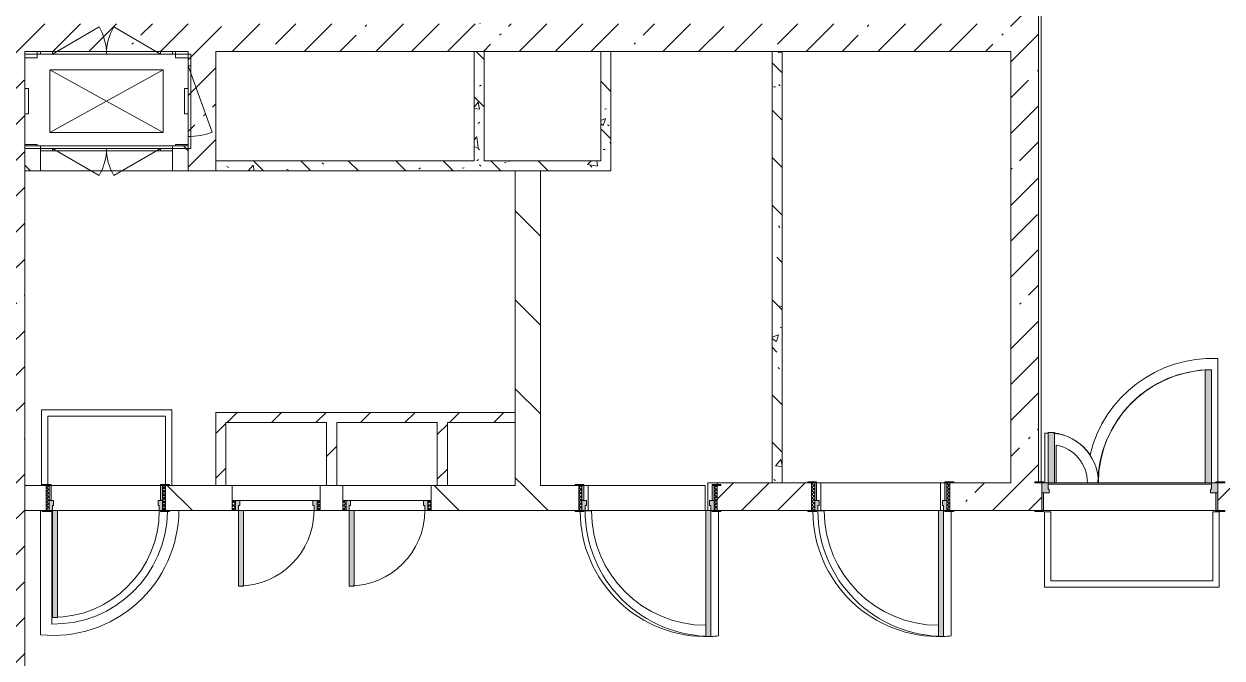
# Model space of a CAD drawing. Header units: millimetres. Extents: x 35363 to 232034, y -8553 to 29000.
# Drawn here: x 189988 to 199512, y 12227 to 17269 of the extents above; entities that cross this region are included whole.
import ezdxf

# ---------------------------------------------------------------- set-up
doc = ezdxf.new("R2010")
doc.units = ezdxf.units.MM
for name, color, linetype, lineweight, true_color in [('A-DOOR-3', 7, 'Continuous', 5, 0xaaaaaa), ('A-DOOR-4', 7, 'Continuous', 5, 0xe2e2e2), ('A-DOOR-FRAM-4', 7, 'Continuous', 5, 0xe2e2e2), ('A-DOOR-FRAM-5', 7, 'Continuous', 5, 0xaaaaaa), ('A-FLOR-1', 7, 'Continuous', 5, 0xaaaaaa), ('I-WALL-5', 7, 'Continuous', 5, 0x787878)]:
    doc.layers.add(name, color=color, linetype=linetype, lineweight=lineweight, true_color=true_color)
for name, color, linetype, lineweight in [('A-GENM', 7, 'Continuous', 5), ('A-WALL', 7, 'Continuous', 9), ('I-WALL-3', 7, 'Continuous', 5), ('M-EQPM', 7, 'Continuous', 5)]:
    doc.layers.add(name, color=color, linetype=linetype, lineweight=lineweight)
pattern_1 = [(45, (105024.03, 0), (-285.1231, 285.1231), []), (45, (105309.15, 0), (-285.1231, 285.1231), [504.031, -100.806, 16.764, -84.042])]
pattern_2 = [(135, (105024.03, 0), (-353.5534, -353.5534), [])]
pattern_3 = [(135, (105024, 0), (-377.1708, -377.1708), [533.4, -88.9, 17.78, -88.9]), (135, (105024, 376.94), (-377.1708, -377.1708), []), (50, (105024.03, 0), (637.6445, -55.7866), [66.675, -733.425]), (355, (105024, 0), (-123.3494, 668.699), [53.34, -586.74]), (100.451, (105077.16, -4.65), (514.299, 612.908), [56.665, -623.315]), (46.184, (105024, 177.8), (948.7764, -147.15), [100.012, -1100.137]), (96.636, (105103.1, 165.5), (830.909, 865.997), [84.998, -934.973]), (351.184, (105024, 177.8), (830.918, 865.988), [80.01, -880.11]), (21, (105112.93, 133.35), (530.6506, -357.9283), [66.675, -733.425]), (326, (105112.9, 133.35), (216.308, 644.6585), [53.34, -586.74]), (71.451, (105157.15, 103.5), (746.9596, 286.7243), [56.665, -623.315]), (37.5, (105024.03, 0), (10.81053, 295.9426), [16.764, -562.864, 16.764, -578.866, -588.962]), (37.5, (105024.03, 0), (10.81053, 295.9426), [-1175.258, 16.764, -572.198]), (7.5, (105024.03, 0), (233.8692, 350.6318), [16.764, -322.834, 16.764, -549.529, -224.472]), (7.5, (105024.03, 0), (233.8692, 350.6318), [-905.891, 16.764, -207.708]), (327.5, (104825.78, 0), (474.5678, -20.0513), [16.764, -205.486, 16.764, -676.656, -920.115]), (327.5, (104825.78, 0), (474.5678, -20.0513), [-915.67, 16.764, -903.351]), (317.5, (104736.9, 0), (518.4522, 88.9934), [16.764, -272.161, 16.764, -443.738, -653.415]), (317.5, (104736.9, 0), (518.4522, 88.9934), [-749.427, 16.764, -636.651])]
pattern_4 = [(45, (105024.03, 0), (-176.7767, 176.7767), [])]

# ---------------------------------------------------------------- blocks, each defined once
blk = doc.blocks.new('110_Дверь_СКБ_1Ст_Внутренняя1 - Д-8 950x2100h_охрана-V74-2_6_2_птичка')
at = {"layer": 'A-DOOR-3'}
h = blk.add_hatch(dxfattribs=at)
h.set_pattern_fill('FP_96', color=256, style=0, pattern_type=2)
h.set_pattern_definition([(135, (1826.41, 164.685), (-14.14214, -14.14214), []), (225, (1826.41, 164.685), (14.14214, -14.14214), [])])
h.paths.add_polyline_path([(487.5, 100), (462.5, 100), (462.5, -100), (487.5, -100), (487.5, -77.7)])
at = {"layer": 'A-DOOR-4'}
h = blk.add_hatch(color=256, dxfattribs=at)
h.paths.add_polyline_path([(437.5, 100), (437.5, 60), (427.5, 60), (427.5, 20), (462.5, 20), (462.5, 100)])
h.paths.add_polyline_path([(-412.5, 100), (-437.5, 100), (-437.5, 20), (-402.5, 20), (-402.5, 60), (-412.5, 60)])
at = {"layer": 'A-DOOR-FRAM-4'}
for points in [[(397.5, 950), (397.5, 100), (437.5, 100), (437.5, 950), (408.6, 950)], [(-492.5, 108), (-492.5, 100), (-422.5, 100), (-422.5, 108)], [(517.5, 108), (447.5, 108), (447.5, 100), (517.5, 100)], [(-422.5, 20), (-437.5, 20), (-437.5, -100), (-422.5, -100), (-422.5, -77.7)], [(462.5, 20), (447.5, 20), (447.5, -100), (462.5, -100), (462.5, -77.7)], [(-492.5, -100), (-492.5, -108), (-422.5, -108), (-422.5, -100)], [(447.5, -100), (447.5, -108), (517.5, -108), (517.5, -100)]]:
    blk.add_hatch(color=256, dxfattribs=at).paths.add_polyline_path(points)
at = {"layer": 'A-DOOR-FRAM-5'}
h = blk.add_hatch(dxfattribs=at)
h.set_pattern_fill('FP_97', color=256, style=0, pattern_type=2)
h.set_pattern_definition([(45, (-296.384, 164.685), (-14.1421, 14.1421), []), (135, (-296.384, 164.685), (-14.1421, -14.1421), [])])
h.paths.add_polyline_path([(-437.5, 100), (-462.5, 100), (-462.5, -100), (-437.5, -100), (-437.5, -77.7)])
at = {"layer": 'A-DOOR-3'}
for p, q in [((437.5, 950), (397.5, 950)), ((397.5, 950), (397.5, 100)), ((437.5, 100), (437.5, 950)), ((397.5, 100), (437.5, 100))]:
    blk.add_line(p, q, dxfattribs=at)
blk.add_arc((437.5, 100), 850, 90, 180, dxfattribs=at)
at = {"layer": 'A-DOOR-FRAM-5'}
for p, q in [((-422.5, 108), (-492.5, 108)), ((-492.5, 108), (-492.5, 100)), ((-492.5, 100), (-422.5, 100)), ((-437.5, 100), (-462.5, 100)), ((-462.5, 100), (-462.5, -100)), ((-412.5, 100), (-437.5, 100)), ((-437.5, 100), (-437.5, 20)), ((-437.5, -100), (-437.5, 100)), ((-422.5, 100), (-437.5, 100)), ((-437.5, 100), (-437.5, 99)), ((-437.5, 99), (-422.5, 99)), ((-422.5, 100), (-422.5, 108)), ((-422.5, 99), (-422.5, 100)), ((-412.5, 60), (-412.5, 100)), ((437.5, 100), (437.5, 60)), ((462.5, 100), (437.5, 100)), ((517.5, 108), (447.5, 108)), ((447.5, 108), (447.5, 100)), ((462.5, 100), (447.5, 100)), ((447.5, 100), (447.5, 99)), ((447.5, 100), (517.5, 100)), ((447.5, 99), (462.5, 99)), ((462.5, 20), (462.5, 100)), ((487.5, 100), (462.5, 100)), ((462.5, 100), (462.5, -100)), ((462.5, 99), (462.5, 100)), ((487.5, -100), (487.5, 100)), ((517.5, 100), (517.5, 108)), ((-437.5, 20), (-402.5, 20)), ((-422.5, 20), (-437.5, 20)), ((-437.5, 20), (-437.5, -100)), ((-422.5, -100), (-422.5, 20)), ((-402.5, 60), (-412.5, 60)), ((-402.5, 20), (-402.5, 60)), ((437.5, 60), (427.5, 60)), ((427.5, 60), (427.5, 20)), ((427.5, 20), (462.5, 20)), ((462.5, 20), (447.5, 20)), ((447.5, 20), (447.5, -100)), ((462.5, -100), (462.5, 20)), ((-422.5, -100), (-492.5, -100)), ((-492.5, -100), (-492.5, -108)), ((-492.5, -108), (-422.5, -108)), ((-462.5, -100), (-437.5, -100)), ((-437.5, -100), (-422.5, -100)), ((-422.5, -108), (-422.5, -100)), ((447.5, -100), (462.5, -100)), ((517.5, -100), (447.5, -100)), ((447.5, -100), (447.5, -108)), ((447.5, -108), (517.5, -108)), ((462.5, -100), (487.5, -100)), ((517.5, -108), (517.5, -100))]:
    blk.add_line(p, q, dxfattribs=at)
blk = doc.blocks.new('DOR_Проход в стене_Прямоугольный - 1050x1150 EI30-23344994-2_6_2_птичка')
at = {"layer": 'A-DOOR-3'}
for p, q in [((525, 100), (-525, 100)), ((525, -100), (-525, -100))]:
    blk.add_line(p, q, dxfattribs=at)
blk = doc.blocks.new('110_Дверь_СКБ_2Ст - Д-1_л_Лестничная клетка EIS60 2-V117-2_6_2_птичка')
at = {"layer": 'A-DOOR-4'}
for points in [[(612.5, 110), (662.5, 110), (662.5, 1010), (612.5, 1010), (612.5, 655.2)], [(-587.5, 110), (-587.5, 510), (-637.5, 510), (-637.5, 110)], [(712.5, -110), (712.5, 30), (697.5, 30), (697.5, -110)]]:
    blk.add_hatch(color=256, dxfattribs=at).paths.add_polyline_path(points)
h = blk.add_hatch(color=256, dxfattribs=at)
h.paths.add_polyline_path([(-687.5, 30), (-627.5, 30), (-627.5, 60), (-637.5, 60), (-637.5, 110), (-687.5, 110), (-687.5, 67.7)])
h.paths.add_polyline_path([(712.5, 30), (712.5, 110), (662.5, 110), (662.5, 60), (652.5, 60), (652.5, 30)])
at = {"layer": 'A-DOOR-FRAM-4'}
for points in [[(-672.5, 110), (-672.5, 118), (-742.5, 118), (-742.5, 110)], [(767.5, 110), (767.5, 118), (697.5, 118), (697.5, 110)], [(-672.5, -110), (-672.5, 30), (-687.5, 30), (-687.5, -110)], [(-672.5, -118), (-672.5, -110), (-742.5, -110), (-742.5, -118)], [(767.5, -118), (767.5, -110), (697.5, -110), (697.5, -118)]]:
    blk.add_hatch(color=256, dxfattribs=at).paths.add_polyline_path(points)
at = {"layer": 'A-DOOR-3'}
for p, q in [((662.5, 1010), (612.5, 1010)), ((612.5, 1010), (612.5, 110)), ((662.5, 110), (662.5, 1010)), ((-637.5, 510), (-637.5, 110)), ((-587.5, 510), (-637.5, 510)), ((-587.5, 110), (-587.5, 510)), ((-637.5, 110), (-587.5, 110)), ((612.5, 110), (662.5, 110))]:
    blk.add_line(p, q, dxfattribs=at)
for centre, radius, start, end in [((662.5, 110), 900, 90, 180), ((-637.5, 110), 400, 360, 90)]:
    blk.add_arc(centre, radius, start, end, dxfattribs=at)
at = {"layer": 'A-DOOR-FRAM-5'}
for p, q in [((-672.5, 118), (-742.5, 118)), ((-742.5, 118), (-742.5, 110)), ((-742.5, 110), (-672.5, 110)), ((-637.5, 110), (-687.5, 110)), ((-687.5, 110), (-687.5, 30)), ((-672.5, 110), (-672.5, 118)), ((-637.5, 60), (-637.5, 110)), ((662.5, 110), (662.5, 60)), ((712.5, 110), (662.5, 110)), ((767.5, 118), (697.5, 118)), ((697.5, 118), (697.5, 110)), ((697.5, 110), (767.5, 110)), ((712.5, 30), (712.5, 110)), ((767.5, 110), (767.5, 118)), ((-687.5, 30), (-627.5, 30)), ((-672.5, 30), (-687.5, 30)), ((-687.5, 30), (-687.5, -110)), ((-672.5, -110), (-672.5, 30)), ((-627.5, 60), (-637.5, 60)), ((-627.5, 30), (-627.5, 60)), ((662.5, 60), (652.5, 60)), ((652.5, 60), (652.5, 30)), ((652.5, 30), (712.5, 30)), ((712.5, 30), (697.5, 30)), ((697.5, 30), (697.5, -110)), ((712.5, -110), (712.5, 30)), ((-672.5, -110), (-742.5, -110)), ((-742.5, -110), (-742.5, -118)), ((-742.5, -118), (-672.5, -118)), ((-687.5, -110), (-672.5, -110)), ((-672.5, -118), (-672.5, -110)), ((697.5, -110), (712.5, -110)), ((767.5, -110), (697.5, -110)), ((697.5, -110), (697.5, -118)), ((697.5, -118), (767.5, -118)), ((767.5, -118), (767.5, -110))]:
    blk.add_line(p, q, dxfattribs=at)
blk = doc.blocks.new('110_Дверь_СКБ_1Ст_Внутренняя1 - Д-3 _п_ 1100x2100h_много всего-32102842-2_6_2_птичка')
at = {"layer": 'A-DOOR-3'}
h = blk.add_hatch(dxfattribs=at)
h.set_pattern_fill('FP_36', color=256, style=0, pattern_type=2)
h.set_pattern_definition([(135, (1751.41, 174.685), (-14.14214, -14.14214), []), (225, (1751.41, 174.685), (14.14214, -14.14214), [])])
h.paths.add_polyline_path([(562.5, 110), (537.5, 110), (537.5, -110), (562.5, -110), (562.5, -67.7)])
at = {"layer": 'A-DOOR-4'}
h = blk.add_hatch(color=256, dxfattribs=at)
h.paths.add_polyline_path([(512.5, 110), (512.5, 70), (502.5, 70), (502.5, 30), (537.5, 30), (537.5, 110)])
h.paths.add_polyline_path([(-487.5, 110), (-512.5, 110), (-512.5, 30), (-477.5, 30), (-477.5, 70), (-487.5, 70)])
at = {"layer": 'A-DOOR-FRAM-4'}
for points in [[(-487.5, 1110), (-487.5, 110), (-447.5, 110), (-447.5, 1110)], [(-567.5, 118), (-567.5, 110), (-497.5, 110), (-497.5, 118)], [(592.5, 118), (522.5, 118), (522.5, 110), (592.5, 110)], [(-497.5, 30), (-512.5, 30), (-512.5, -110), (-497.5, -110)], [(537.5, 30), (522.5, 30), (522.5, -110), (537.5, -110), (537.5, -67.7)], [(-567.5, -110), (-567.5, -118), (-497.5, -118), (-497.5, -110)], [(592.5, -110), (522.5, -110), (522.5, -118), (592.5, -118)]]:
    blk.add_hatch(color=256, dxfattribs=at).paths.add_polyline_path(points)
at = {"layer": 'A-DOOR-FRAM-5'}
h = blk.add_hatch(dxfattribs=at)
h.set_pattern_fill('FP_37', color=256, style=0, pattern_type=2)
h.set_pattern_definition([(45, (-371.384, 174.685), (-14.1421, 14.1421), []), (135, (-371.384, 174.685), (-14.1421, -14.1421), [])])
h.paths.add_polyline_path([(-512.5, 110), (-537.5, 110), (-537.5, -110), (-512.5, -110)])
at = {"layer": 'A-DOOR-3'}
for p, q in [((-487.5, 1110), (-487.5, 110)), ((-447.5, 1110), (-487.5, 1110)), ((-447.5, 110), (-447.5, 1110)), ((-487.5, 110), (-447.5, 110))]:
    blk.add_line(p, q, dxfattribs=at)
blk.add_arc((-487.5, 110), 1000, 360, 90, dxfattribs=at)
at = {"layer": 'A-DOOR-FRAM-5'}
for p, q in [((-497.5, 118), (-567.5, 118)), ((-567.5, 118), (-567.5, 110)), ((-567.5, 110), (-497.5, 110)), ((-512.5, 110), (-537.5, 110)), ((-537.5, 110), (-537.5, -110)), ((-487.5, 110), (-512.5, 110)), ((-512.5, 110), (-512.5, 30)), ((-512.5, -110), (-512.5, 110)), ((-497.5, 110), (-512.5, 110)), ((-512.5, 110), (-512.5, 109)), ((-512.5, 109), (-497.5, 109)), ((-497.5, 110), (-497.5, 118)), ((-497.5, 109), (-497.5, 110)), ((-487.5, 70), (-487.5, 110)), ((512.5, 110), (512.5, 70)), ((537.5, 110), (512.5, 110)), ((592.5, 118), (522.5, 118)), ((522.5, 118), (522.5, 110)), ((537.5, 110), (522.5, 110)), ((522.5, 110), (522.5, 109)), ((522.5, 110), (592.5, 110)), ((522.5, 109), (537.5, 109)), ((537.5, 30), (537.5, 110)), ((562.5, 110), (537.5, 110)), ((537.5, 110), (537.5, -110)), ((537.5, 109), (537.5, 110)), ((562.5, -110), (562.5, 110)), ((592.5, 110), (592.5, 118)), ((-512.5, 30), (-477.5, 30)), ((-497.5, 30), (-512.5, 30)), ((-512.5, 30), (-512.5, -110)), ((-497.5, -110), (-497.5, 30)), ((-477.5, 70), (-487.5, 70)), ((-477.5, 30), (-477.5, 70)), ((512.5, 70), (502.5, 70)), ((502.5, 70), (502.5, 30)), ((502.5, 30), (537.5, 30)), ((537.5, 30), (522.5, 30)), ((522.5, 30), (522.5, -110)), ((537.5, -110), (537.5, 30)), ((-497.5, -110), (-567.5, -110)), ((-567.5, -110), (-567.5, -118)), ((-567.5, -118), (-497.5, -118)), ((-537.5, -110), (-512.5, -110)), ((-512.5, -110), (-497.5, -110)), ((-497.5, -118), (-497.5, -110)), ((522.5, -110), (537.5, -110)), ((592.5, -110), (522.5, -110)), ((522.5, -110), (522.5, -118)), ((522.5, -118), (592.5, -118)), ((537.5, -110), (562.5, -110)), ((592.5, -118), (592.5, -110))]:
    blk.add_line(p, q, dxfattribs=at)
blk = doc.blocks.new('110_Дверь_СКБ_1Ст_Внутренняя1 - Д-3 _п_ 1100x2100h_много всего-32102838-2_6_2_птичка')
at = {"layer": 'A-DOOR-3'}
h = blk.add_hatch(dxfattribs=at)
h.set_pattern_fill('FP_40', color=256, style=0, pattern_type=2)
h.set_pattern_definition([(135, (1751.41, 164.685), (-14.14214, -14.14214), []), (225, (1751.41, 164.685), (14.14214, -14.14214), [])])
h.paths.add_polyline_path([(562.5, 100), (537.5, 100), (537.5, -100), (562.5, -100), (562.5, -77.7)])
at = {"layer": 'A-DOOR-4'}
h = blk.add_hatch(color=256, dxfattribs=at)
h.paths.add_polyline_path([(512.5, 100), (512.5, 60), (502.5, 60), (502.5, 20), (537.5, 20), (537.5, 100)])
h.paths.add_polyline_path([(-487.5, 100), (-512.5, 100), (-512.5, 20), (-477.5, 20), (-477.5, 60), (-487.5, 60)])
at = {"layer": 'A-DOOR-FRAM-4'}
for points in [[(-487.5, 1100), (-487.5, 100), (-447.5, 100), (-447.5, 1100)], [(-567.5, 108), (-567.5, 100), (-497.5, 100), (-497.5, 108)], [(592.5, 108), (522.5, 108), (522.5, 100), (592.5, 100)], [(-497.5, 20), (-512.5, 20), (-512.5, -100), (-497.5, -100)], [(537.5, 20), (522.5, 20), (522.5, -100), (537.5, -100), (537.5, -77.7)], [(-567.5, -100), (-567.5, -108), (-497.5, -108), (-497.5, -100)], [(592.5, -100), (522.5, -100), (522.5, -108), (592.5, -108)]]:
    blk.add_hatch(color=256, dxfattribs=at).paths.add_polyline_path(points)
at = {"layer": 'A-DOOR-FRAM-5'}
h = blk.add_hatch(dxfattribs=at)
h.set_pattern_fill('FP_41', color=256, style=0, pattern_type=2)
h.set_pattern_definition([(45, (-371.384, 164.685), (-14.1421, 14.1421), []), (135, (-371.384, 164.685), (-14.1421, -14.1421), [])])
h.paths.add_polyline_path([(-512.5, 100), (-537.5, 100), (-537.5, -100), (-512.5, -100)])
at = {"layer": 'A-DOOR-3'}
for p, q in [((-487.5, 1100), (-487.5, 100)), ((-447.5, 1100), (-487.5, 1100)), ((-447.5, 100), (-447.5, 1100)), ((-487.5, 100), (-447.5, 100))]:
    blk.add_line(p, q, dxfattribs=at)
blk.add_arc((-487.5, 100), 1000, 360, 90, dxfattribs=at)
at = {"layer": 'A-DOOR-FRAM-5'}
for p, q in [((-497.5, 108), (-567.5, 108)), ((-567.5, 108), (-567.5, 100)), ((-567.5, 100), (-497.5, 100)), ((-512.5, 100), (-537.5, 100)), ((-537.5, 100), (-537.5, -100)), ((-487.5, 100), (-512.5, 100)), ((-512.5, 100), (-512.5, 20)), ((-512.5, -100), (-512.5, 100)), ((-497.5, 100), (-512.5, 100)), ((-512.5, 100), (-512.5, 99)), ((-512.5, 99), (-497.5, 99)), ((-497.5, 100), (-497.5, 108)), ((-497.5, 99), (-497.5, 100)), ((-487.5, 60), (-487.5, 100)), ((512.5, 100), (512.5, 60)), ((537.5, 100), (512.5, 100)), ((592.5, 108), (522.5, 108)), ((522.5, 108), (522.5, 100)), ((537.5, 100), (522.5, 100)), ((522.5, 100), (522.5, 99)), ((522.5, 100), (592.5, 100)), ((522.5, 99), (537.5, 99)), ((537.5, 20), (537.5, 100)), ((562.5, 100), (537.5, 100)), ((537.5, 100), (537.5, -100)), ((537.5, 99), (537.5, 100)), ((562.5, -100), (562.5, 100)), ((592.5, 100), (592.5, 108)), ((-512.5, 20), (-477.5, 20)), ((-497.5, 20), (-512.5, 20)), ((-512.5, 20), (-512.5, -100)), ((-497.5, -100), (-497.5, 20)), ((-477.5, 60), (-487.5, 60)), ((-477.5, 20), (-477.5, 60)), ((512.5, 60), (502.5, 60)), ((502.5, 60), (502.5, 20)), ((502.5, 20), (537.5, 20)), ((537.5, 20), (522.5, 20)), ((522.5, 20), (522.5, -100)), ((537.5, -100), (537.5, 20)), ((-497.5, -100), (-567.5, -100)), ((-567.5, -100), (-567.5, -108)), ((-567.5, -108), (-497.5, -108)), ((-537.5, -100), (-512.5, -100)), ((-512.5, -100), (-497.5, -100)), ((-497.5, -108), (-497.5, -100)), ((522.5, -100), (537.5, -100)), ((592.5, -100), (522.5, -100)), ((522.5, -100), (522.5, -108)), ((522.5, -108), (592.5, -108)), ((537.5, -100), (562.5, -100)), ((592.5, -108), (592.5, -100))]:
    blk.add_line(p, q, dxfattribs=at)
blk = doc.blocks.new('160_Подъемник - 160_Подъемник-23521422-2_6_2_птичка')
at = {"layer": 'A-GENM'}
for p, q in [((220, 0), (592.4, 215)), ((220, 0), (592.4, 215)), ((1080, 0), (707.6, 215)), ((1080, 0), (707.6, 215)), ((-20, -95), (-20, 0)), ((-20, 0), (0, 0)), ((0, 0), (0, -95)), ((220, 20), (125, 20)), ((125, 20), (125, 0)), ((220, 20), (125, 20)), ((125, 20), (125, 0)), ((220, 0), (220, 20)), ((1080, 20), (220, 20)), ((220, 20), (1080, 20)), ((220, 0), (220, 20)), ((1080, 20), (220, 20)), ((220, 20), (1080, 20)), ((1080, 0), (1080, 20)), ((1080, 20), (1175, 20)), ((1080, 0), (1080, 20)), ((1080, 20), (1175, 20)), ((1175, 20), (1175, 0)), ((1175, 20), (1175, 0)), ((0, -95), (-20, -95)), ((-20, -95), (-20, -655)), ((-20, -655), (-20, -95)), ((125, 0), (220, 0)), ((125, 0), (220, 0)), ((1175, 0), (1080, 0)), ((1175, 0), (1080, 0)), ((0, -655), (-191.5, -128.8)), ((0, -655), (-20, -655)), ((-20, -655), (-20, -750)), ((0, -750), (0, -655)), ((-20, -750), (0, -750)), ((125, -770), (125, -750)), ((125, -750), (220, -750)), ((125, -770), (125, -750)), ((125, -750), (220, -750)), ((220, -750), (220, -770)), ((220, -750), (592.4, -965)), ((220, -750), (220, -770)), ((220, -750), (592.4, -965)), ((1080, -750), (707.6, -965)), ((1080, -750), (707.6, -965)), ((1080, -750), (1080, -770)), ((1175, -750), (1080, -750)), ((1080, -750), (1080, -770)), ((1175, -750), (1080, -750)), ((1175, -770), (1175, -750)), ((1175, -770), (1175, -750)), ((220, -770), (125, -770)), ((220, -770), (125, -770)), ((1080, -770), (220, -770)), ((220, -770), (1080, -770)), ((220, -770), (792, -770)), ((1080, -770), (508, -770)), ((1080, -770), (1175, -770)), ((1080, -770), (1175, -770))]:
    blk.add_line(p, q, dxfattribs=at)
for centre, radius, start, end in [((220, 0), 430, 0, 30), ((220, 0), 430, 0, 30), ((1080, 0), 430, 150, 180), ((1080, 0), 430, 150, 180), ((0, -655), 560, 90, 110), ((220, -750), 430, 330, 0), ((220, -750), 430, 330, 0), ((1080, -750), 430, 180, 210), ((1080, -750), 430, 180, 210)]:
    blk.add_arc(centre, radius, start, end, dxfattribs=at)
at = {"layer": 'M-EQPM'}
for p, q in [((1300, 0), (0, 0)), ((0, 0), (0, -750)), ((1300, -750), (1300, 0)), ((1100, -625), (200, -125)), ((200, -625), (1100, -125)), ((1100, -125), (200, -125)), ((200, -125), (200, -625)), ((1100, -625), (1100, -125)), ((200, -625), (1100, -625)), ((0, -750), (1300, -750))]:
    blk.add_line(p, q, dxfattribs=at)
blk = doc.blocks.new('Закладная деталь приямка - 200_100-20924312-2_6_2_птичка')
at = {"layer": 'M-EQPM'}
for p, q in [((85000, 16755), (84970, 16755)), ((85000, 16755), (84970, 16755)), ((85000, 16555), (85000, 16755)), ((85000, 16755), (85000, 16555)), ((84970, 16555), (85000, 16555)), ((85000, 16555), (84970, 16555))]:
    blk.add_line(p, q, dxfattribs=at)
blk = doc.blocks.new('Закладная деталь приямка - 200_100-V135-2_6_2_птичка')
at = {"layer": 'M-EQPM'}
for p, q in [((86240, 16755), (86240, 16555)), ((86240, 16555), (86240, 16755)), ((86270, 16755), (86240, 16755)), ((86240, 16755), (86270, 16755)), ((86240, 16555), (86270, 16555)), ((86240, 16555), (86270, 16555))]:
    blk.add_line(p, q, dxfattribs=at)
blk = doc.blocks.new('Закладная деталь приямка - 150_100-20924311-2_6_2_птичка')
at = {"layer": 'M-EQPM'}
for p, q in [((85070, 17050), (85070, 17000)), ((85070, 17050), (85070, 17000)), ((84970, 17000), (85070, 17000)), ((85070, 17000), (84970, 17000))]:
    blk.add_line(p, q, dxfattribs=at)
blk = doc.blocks.new('Закладная деталь приямка - 150_100-V136-2_6_2_птичка')
at = {"layer": 'M-EQPM'}
for p, q in [((86170, 17000), (86170, 17050)), ((86170, 17000), (86170, 17050)), ((86270, 17000), (86170, 17000)), ((86170, 17000), (86270, 17000))]:
    blk.add_line(p, q, dxfattribs=at)
blk = doc.blocks.new('Закладная деталь приямка - 150_100-V137-2_6_2_птичка')
at = {"layer": 'M-EQPM'}
for p, q in [((86270, 16310), (86170, 16310)), ((86170, 16310), (86270, 16310)), ((86170, 16310), (86170, 16300)), ((86170, 16310), (86170, 16300))]:
    blk.add_line(p, q, dxfattribs=at)
blk = doc.blocks.new('Закладная деталь приямка - 150_100-V138-2_6_2_птичка')
at = {"layer": 'M-EQPM'}
for p, q in [((85070, 16310), (84970, 16310)), ((84970, 16310), (85070, 16310)), ((85070, 16300), (85070, 16310)), ((85070, 16310), (85070, 16300))]:
    blk.add_line(p, q, dxfattribs=at)
blk = doc.blocks.new('110_Дверь_СКБ_1Ст - д-18 700x2100h_Технический шкаф ЭОМ и СС-V148-2_6_2_птичка')
at = {"layer": 'A-DOOR-3'}
h = blk.add_hatch(dxfattribs=at)
h.set_pattern_fill('FP_50', color=256, style=0, pattern_type=2)
h.set_pattern_definition([(135, (1951.41, 164.685), (-14.14214, -14.14214), []), (225, (1951.41, 164.685), (14.14214, -14.14214), [])])
h.paths.add_polyline_path([(362.5, 100), (337.5, 100), (337.5, 20), (362.5, 20)])
at = {"layer": 'A-DOOR-4'}
h = blk.add_hatch(color=256, dxfattribs=at)
h.paths.add_polyline_path([(312.5, 100), (312.5, 60), (302.5, 60), (302.5, 20), (337.5, 20), (337.5, 100)])
h.paths.add_polyline_path([(-287.5, 100), (-312.5, 100), (-312.5, 20), (-277.5, 20), (-277.5, 60), (-287.5, 60)])
at = {"layer": 'A-DOOR-FRAM-4'}
blk.add_hatch(color=256, dxfattribs=at).paths.add_polyline_path([(272.5, 700), (272.5, 100), (312.5, 100), (312.5, 700)])
at = {"layer": 'A-DOOR-FRAM-5'}
h = blk.add_hatch(dxfattribs=at)
h.set_pattern_fill('FP_51', color=256, style=0, pattern_type=2)
h.set_pattern_definition([(45, (-171.384, 164.685), (-14.1421, 14.1421), []), (135, (-171.384, 164.685), (-14.1421, -14.1421), [])])
h.paths.add_polyline_path([(-312.5, 100), (-337.5, 100), (-337.5, 20), (-312.5, 20)])
at = {"layer": 'A-DOOR-3'}
for p, q in [((312.5, 700), (272.5, 700)), ((272.5, 700), (272.5, 100)), ((312.5, 100), (312.5, 700)), ((272.5, 100), (312.5, 100))]:
    blk.add_line(p, q, dxfattribs=at)
blk.add_arc((312.5, 100), 600, 90, 180, dxfattribs=at)
at = {"layer": 'A-DOOR-FRAM-5'}
for p, q in [((-312.5, 100), (-337.5, 100)), ((-337.5, 100), (-337.5, 20)), ((-287.5, 100), (-312.5, 100)), ((-312.5, 100), (-312.5, 20)), ((-312.5, 20), (-312.5, 100)), ((-287.5, 60), (-287.5, 100)), ((-287.5, 100), (272.5, 100)), ((312.5, 100), (312.5, 60)), ((337.5, 100), (312.5, 100)), ((337.5, 20), (337.5, 100)), ((362.5, 100), (337.5, 100)), ((337.5, 100), (337.5, 20)), ((362.5, 20), (362.5, 100)), ((-337.5, 20), (-312.5, 20)), ((-312.5, 20), (-277.5, 20)), ((-277.5, 60), (-287.5, 60)), ((-277.5, 20), (-277.5, 60)), ((302.5, 20), (-277.5, 20)), ((312.5, 60), (302.5, 60)), ((302.5, 60), (302.5, 20)), ((302.5, 20), (337.5, 20)), ((337.5, 20), (362.5, 20))]:
    blk.add_line(p, q, dxfattribs=at)

msp = doc.modelspace()

# ---------------------------------------------------------------- hatches: boundary and pattern name
at = {"layer": 'I-WALL-3'}
h = msp.add_hatch(dxfattribs=at)
h.set_pattern_fill('FP_91', color=256, style=0, pattern_type=2)
h.set_pattern_definition(pattern_1)
h.paths.add_polyline_path([(198024, 13400), (198054, 13400), (198054, 13620), (198024, 13620), (198024, 13628), (198054, 13628), (198054, 21550), (197834, 21550), (197834, 13400)])
h = msp.add_hatch(dxfattribs=at)
h.set_pattern_fill('FP_91', color=256, style=0, pattern_type=2)
h.set_pattern_definition(pattern_1)
h.paths.add_polyline_path([(189994, 16300), (189994, 17270), (189884, 17270), (189884, 16300)])
h = msp.add_hatch(dxfattribs=at)
h.set_pattern_fill('FP_91', color=256, style=0, pattern_type=2)
h.set_pattern_definition(pattern_1)
h.paths.add_polyline_path([(191294, 17050), (191514, 17050), (191514, 17270), (189994, 17270), (189994, 17050), (191154, 17050)])
h = msp.add_hatch(dxfattribs=at)
h.set_pattern_fill('FP_91', color=256, style=0, pattern_type=2)
h.set_pattern_definition(pattern_1)
h.paths.add_polyline_path([(197834, 17050), (197834, 17270), (191514, 17270), (191514, 17050), (196620.7, 17050)])
h = msp.add_hatch(dxfattribs=at)
h.set_pattern_fill('FP_91', color=256, style=0, pattern_type=2)
h.set_pattern_definition(pattern_1)
h.paths.add_polyline_path([(191514, 16100), (191514, 17050), (191294, 17050), (191294, 16100)])
h = msp.add_hatch(dxfattribs=at)
h.set_pattern_fill('FP_91', color=256, style=0, pattern_type=2)
h.set_pattern_definition(pattern_1)
h.paths.add_polyline_path([(189994, 10400), (189994, 16300), (189884, 16300), (189884, 10400)])
h = msp.add_hatch(dxfattribs=at)
h.set_pattern_fill('FP_94', color=256, style=0, pattern_type=2)
h.set_pattern_definition(pattern_2)
h.paths.add_polyline_path([(189994, 16100), (190119, 16100), (190119, 16300), (189994, 16300)])
h.paths.add_polyline_path([(191294, 16100), (191294, 16300), (191169, 16300), (191169, 16100)])
h = msp.add_hatch(dxfattribs=at)
h.set_pattern_fill('FP_94', color=256, style=0, pattern_type=2)
h.set_pattern_definition(pattern_2)
h.paths.add_polyline_path([(193894, 13600), (194094, 13600), (194094, 16100), (193894, 16100), (193894, 14100)])
h = msp.add_hatch(dxfattribs=at)
h.set_pattern_fill('FP_95', color=256, style=0, pattern_type=2)
h.set_pattern_definition(pattern_4)
h.paths.add_polyline_path([(191594, 13600), (191594, 14180), (191514, 14180), (191514, 13600)])
h = msp.add_hatch(dxfattribs=at)
h.set_pattern_fill('FP_95', color=256, style=0, pattern_type=2)
h.set_pattern_definition(pattern_4)
h.paths.add_polyline_path([(192976.2, 14100), (193894, 14100), (193894, 14180), (191594, 14180), (191594, 14100), (192474, 14100)])
h = msp.add_hatch(dxfattribs=at)
h.set_pattern_fill('FP_95', color=256, style=0, pattern_type=2)
h.set_pattern_definition(pattern_4)
h.paths.add_polyline_path([(192474, 13600), (192474, 14100), (192394, 14100), (192394, 13600)])
h = msp.add_hatch(dxfattribs=at)
h.set_pattern_fill('FP_95', color=256, style=0, pattern_type=2)
h.set_pattern_definition(pattern_4)
h.paths.add_polyline_path([(193354, 13600), (193354, 14100), (193274, 14100), (193274, 13600)])
h = msp.add_hatch(dxfattribs=at)
h.set_pattern_fill('FP_91', color=256, style=0, pattern_type=2)
h.set_pattern_definition(pattern_1)
h.paths.add_polyline_path([(195529, 13400), (196249, 13400), (196249, 13620), (195499, 13620), (195499, 13608), (195529, 13608), (195529, 13600), (195499, 13600), (195499, 13400)])
h.paths.add_polyline_path([(197834, 13400), (197834, 13620), (197349, 13620), (197349, 13400), (197531.8, 13400)])
h = msp.add_hatch(dxfattribs=at)
h.set_pattern_fill('FP_91', color=256, style=0, pattern_type=2)
h.set_pattern_definition(pattern_1)
h.paths.add_polyline_path([(199479, 13400), (199824, 13400), (199824, 13620), (199479, 13620), (199479, 13540)])
h.paths.add_polyline_path([(198079, 13400), (198079, 13620), (198054, 13620), (198054, 13400)])
h = msp.add_hatch(dxfattribs=at)
h.set_pattern_fill('FP_94', color=256, style=0, pattern_type=2)
h.set_pattern_definition(pattern_2)
h.paths.add_polyline_path([(190134, 13400), (190164, 13400), (190164, 13600), (189994, 13600), (189994, 13400)])
h.paths.add_polyline_path([(191144, 13400), (191644, 13400), (191644, 13600), (191114, 13600), (191114, 13400)])
h.paths.add_polyline_path([(192344, 13400), (192524, 13400), (192524, 13600), (192344, 13600), (192344, 13480)])
h = msp.add_hatch(dxfattribs=at)
h.set_pattern_fill('FP_94', color=256, style=0, pattern_type=2)
h.set_pattern_definition(pattern_2)
h.paths.add_polyline_path([(194399, 13400), (194399, 13600), (193224, 13600), (193224, 13400), (194369, 13400)])
at = {"layer": 'I-WALL-5'}
h = msp.add_hatch(dxfattribs=at)
h.set_pattern_fill('FP_100', color=256, style=0, pattern_type=2)
h.set_pattern_definition(pattern_3)
h.paths.add_polyline_path([(193645.7, 16180), (193645.7, 17050), (193565.7, 17050), (193565.7, 16180)])
h.paths.add_polyline_path([(193565.7, 17270), (193645.7, 17270), (193645.7, 21235.8), (193565.7, 21235.8), (193565.7, 17690.5)])
h = msp.add_hatch(dxfattribs=at)
h.set_pattern_fill('FP_100', color=256, style=0, pattern_type=2)
h.set_pattern_definition(pattern_3)
h.paths.add_polyline_path([(194654, 16180), (194654, 17050), (194574, 17050), (194574, 16180)])
h = msp.add_hatch(dxfattribs=at)
h.set_pattern_fill('FP_100', color=256, style=0, pattern_type=2)
h.set_pattern_definition(pattern_3)
h.paths.add_polyline_path([(196014.7, 13620), (196014.7, 17050), (195934.7, 17050), (195934.7, 13620)])
h = msp.add_hatch(dxfattribs=at)
h.set_pattern_fill('FP_100', color=256, style=0, pattern_type=2)
h.set_pattern_definition(pattern_3)
h.paths.add_polyline_path([(194654, 16100), (194654, 16180), (191514, 16180), (191514, 16100), (194094, 16100)])

# ---------------------------------------------------------------- linework, layer by layer
at = {"layer": 'A-FLOR-1'}
for p, q in [((198074, 21130), (198074, 13628)), ((199477.6, 13628), (199477.6, 14609.2)), ((190128.8, 14200), (190128.8, 13600)), ((191164, 14200), (190128.8, 14200)), ((191164, 13600), (191164, 14200)), ((190178.8, 13608), (190178.8, 14150)), ((190178.8, 14150), (191114, 14150)), ((191114, 14150), (191114, 13608)), ((198103.5, 14014.7), (198103.5, 13621.1)), ((198193.5, 13621.1), (198193.5, 13920.9)), ((195424, 13620), (195499, 13620)), ((196289, 13620), (196324, 13620)), ((196324, 13620), (196324, 13400)), ((197274, 13400), (197274, 13620)), ((197274, 13620), (197309, 13620)), ((198103.5, 13621.1), (198129, 13621.1)), ((198179, 13621.1), (198193.5, 13621.1)), ((198442.1, 13621.1), (198525.1, 13621.1)), ((199429, 13621.1), (199464, 13621.1)), ((194439, 13600), (194474, 13600)), ((194474, 13600), (194474, 13400)), ((198129, 13610), (199429, 13610)), ((190119.8, 13400), (190119.8, 12412.1)), ((190209.8, 12497.2), (190209.8, 13400)), ((194499.5, 13397), (194439, 13397)), ((195409, 13400), (194449, 13400)), ((195459, 13398), (195449, 13398)), ((195509.5, 12403), (195509.5, 13392)), ((196349.5, 13397), (196289, 13397)), ((196324, 13400), (197259, 13400)), ((197309, 13398), (197299, 13398)), ((197359.5, 12403), (197359.5, 13392)), ((198150.8, 13390.8), (198100.8, 13390.8)), ((198100.8, 13390.8), (198100.8, 12790.8)), ((198150.8, 12840.8), (198150.8, 13390.8)), ((199490, 13390.8), (199440, 13390.8)), ((199440, 13390.8), (199440, 12840.8)), ((199490, 12790.8), (199490, 13390.8)), ((198100.8, 12790.8), (199490, 12790.8)), ((199440, 12840.8), (198150.8, 12840.8))]:
    msp.add_line(p, q, dxfattribs=at)
for centre, radius, start, end in [((199435.1, 13610.1), 1000, 87.56236, 166.45029), ((199435.1, 13610.1), 910, 93.53335, 179.3074), ((198137.1, 13621.1), 395, 91.16729, 94.87345), ((198137.1, 13621.1), 395, 34.42231, 83.89083), ((198137.1, 13621.1), 305, 360, 79.33549), ((190219.8, 13407.1), 1000, 264.26083, 359.59239), ((190219.8, 13407.1), 910, 269.37036, 359.04725), ((195409.5, 13398), 1000, 180.34644, 271.81103), ((195409.5, 13398), 910, 180.06296, 269.96818), ((197259.5, 13398), 1000, 180.34644, 271.81103), ((197259.5, 13398), 910, 180.06296, 269.96818), ((195409.5, 13398), 1000, 272.26817, 275.73917), ((197259.5, 13398), 1000, 272.26817, 275.73917)]:
    msp.add_arc(centre, radius, start, end, dxfattribs=at)
at = {"layer": 'A-WALL'}
for p, q in [((193645.7, 17050), (193565.7, 17050)), ((194654, 17050), (194574, 17050)), ((196014.7, 17050), (195934.7, 17050)), ((189994, 16300), (189994, 16100)), ((191514, 16180), (191514, 16100)), ((194094, 16100), (193894, 16100)), ((193894, 14100), (193894, 14180)), ((195934.7, 13620), (196014.7, 13620)), ((189994, 13600), (189994, 13400)), ((191514, 13600), (191594, 13600)), ((192394, 13600), (192474, 13600)), ((193274, 13600), (193354, 13600))]:
    msp.add_line(p, q, dxfattribs=at)
at = {"layer": 'I-WALL-3'}
for p, q in [((198054, 13628), (198054, 21150)), ((189994, 17050), (191294, 17050)), ((189994, 16300), (189994, 17050)), ((191294, 17050), (191294, 16100)), ((191514, 16180), (191514, 17050)), ((191514, 17050), (193565.7, 17050)), ((193565.7, 17050), (193565.7, 16180)), ((193645.7, 17050), (194574, 17050)), ((193645.7, 16180), (193645.7, 17050)), ((194574, 17050), (194574, 16180)), ((194654, 17050), (195934.7, 17050)), ((194654, 16100), (194654, 17050)), ((195934.7, 17050), (195934.7, 13620)), ((196014.7, 17050), (197834, 17050)), ((196014.7, 13620), (196014.7, 17050)), ((197834, 17050), (197834, 13620)), ((189994, 16300), (191294, 16300)), ((190119, 16100), (190119, 16300)), ((191169, 16300), (191169, 16100)), ((193894, 16100), (189994, 16100)), ((189994, 13600), (189994, 16100)), ((193565.7, 16180), (191514, 16180)), ((194574, 16180), (193645.7, 16180)), ((193894, 16100), (193894, 14180)), ((194094, 13600), (194094, 16100)), ((194094, 16100), (194654, 16100)), ((193894, 14180), (191514, 14180)), ((191514, 14180), (191514, 13600)), ((191594, 14100), (192394, 14100)), ((191594, 13600), (191594, 14100)), ((192394, 14100), (192394, 13600)), ((192474, 14100), (193274, 14100)), ((192474, 13600), (192474, 14100)), ((193274, 14100), (193274, 13600)), ((193354, 14100), (193894, 14100)), ((193354, 13600), (193354, 14100)), ((193894, 14100), (193894, 13600)), ((195424, 13620), (195424, 13400)), ((195934.7, 13620), (195499, 13620)), ((195499, 13620), (195499, 13608)), ((196219, 13620), (196014.7, 13620)), ((196324, 13620), (197274, 13620)), ((197834, 13620), (197379, 13620)), ((198179, 13620), (199379, 13620)), ((190134, 13600), (189994, 13600)), ((190204, 13600), (191074, 13600)), ((191514, 13600), (191144, 13600)), ((191594, 13600), (192394, 13600)), ((191644, 13480), (191644, 13600)), ((192344, 13600), (192344, 13480)), ((192474, 13600), (193274, 13600)), ((192524, 13480), (192524, 13600)), ((193224, 13600), (193224, 13480)), ((193894, 13600), (193354, 13600)), ((194369, 13600), (194094, 13600)), ((194474, 13600), (195404, 13600)), ((195404, 13400), (195404, 13600)), ((189994, 10400), (189994, 13400)), ((189994, 13400), (190134, 13400)), ((191064, 13400), (190254, 13400)), ((191144, 13400), (191644, 13400)), ((192344, 13400), (192524, 13400)), ((193224, 13400), (194369, 13400)), ((195529, 13400), (196219, 13400)), ((196324, 13400), (196299, 13400)), ((197379, 13400), (198024, 13400)), ((199464, 13400), (198094, 13400))]:
    msp.add_line(p, q, dxfattribs=at)

# ---------------------------------------------------------------- block references
at = {"layer": 'A-DOOR-3', "rotation": 180}
for name, p in [('DOR_Проход в стене_Прямоугольный - 1050x1150 EI30-23344994-2_6_2_птичка', (190644, 16200)), ('110_Дверь_СКБ_1Ст_Внутренняя1 - Д-3 _п_ 1100x2100h_много всего-32102842-2_6_2_птичка', (196811.5, 13510)), ('110_Дверь_СКБ_1Ст_Внутренняя1 - Д-8 950x2100h_охрана-V74-2_6_2_птичка', (190651.5, 13500)), ('110_Дверь_СКБ_1Ст_Внутренняя1 - Д-3 _п_ 1100x2100h_много всего-32102838-2_6_2_птичка', (194961.5, 13500)), ('110_Дверь_СКБ_1Ст - д-18 700x2100h_Технический шкаф ЭОМ и СС-V148-2_6_2_птичка', (192006.5, 13500)), ('110_Дверь_СКБ_1Ст - д-18 700x2100h_Технический шкаф ЭОМ и СС-V148-2_6_2_птичка', (192886.5, 13500))]:
    msp.add_blockref(name, p, dxfattribs=at)
at = {"layer": 'A-DOOR-3'}
msp.add_blockref('110_Дверь_СКБ_2Ст - Д-1_л_Лестничная клетка EIS60 2-V117-2_6_2_птичка', (198766.5, 13510), dxfattribs=at)
at = {"layer": 'M-EQPM', "rotation": 180}
msp.add_blockref('160_Подъемник - 160_Подъемник-23521422-2_6_2_птичка', (191294, 16280), dxfattribs=at)
at = {"layer": 'M-EQPM'}
for name in ['Закладная деталь приямка - 150_100-20924311-2_6_2_птичка', 'Закладная деталь приямка - 150_100-V136-2_6_2_птичка', 'Закладная деталь приямка - 200_100-20924312-2_6_2_птичка', 'Закладная деталь приямка - 200_100-V135-2_6_2_птичка', 'Закладная деталь приямка - 150_100-V138-2_6_2_птичка', 'Закладная деталь приямка - 150_100-V137-2_6_2_птичка']:
    msp.add_blockref(name, (105024, 0), dxfattribs=at)

doc.saveas('drawing.dxf')
